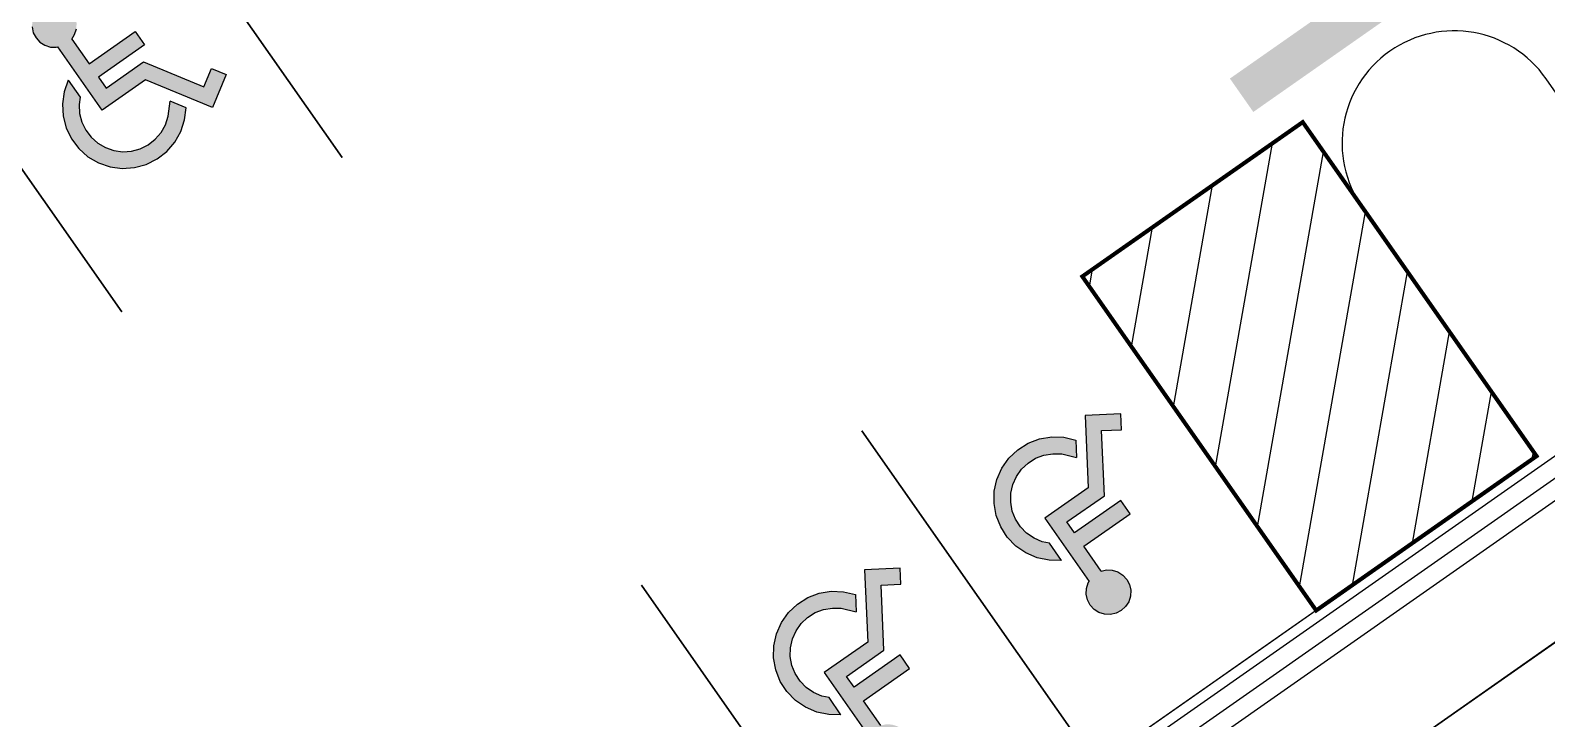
# Model space of a CAD drawing. Header units: millimetres. Extents: x 152904052 to 153933663, y 538271515 to 539240469.
# Drawn here: x 153323454 to 153342050, y 538626760 to 538635201 of the extents above; entities that cross this region are included whole.
import ezdxf

# ---------------------------------------------------------------- set-up
doc = ezdxf.new("R2010")
doc.units = ezdxf.units.MM
doc.layers.add('SCHM', color=9, linetype='Continuous')

msp = doc.modelspace()

# ---------------------------------------------------------------- hatches: boundary and pattern name
at = {"layer": 'SCHM'}
for points in [[(153324005.9, 538635359.3), (153323972.9, 538635422.8), (153323924.5, 538635475.6), (153323864.2, 538635514), (153323795.9, 538635535.5), (153323724.4, 538635538.7), (153323654.6, 538635523.2), (153323591.1, 538635490.1), (153323538.3, 538635441.8), (153323499.9, 538635381.4), (153323478.3, 538635313.2), (153323475.2, 538635241.7), (153323490.7, 538635171.8), (153323523.8, 538635108.3), (153323572.1, 538635055.5), (153323632.5, 538635017.1), (153323700.7, 538634995.6), (153323772.2, 538634992.4), (153323791.8, 538634996.8), (153324335.4, 538634220.3), (153324867.3, 538634592.8), (153325687.2, 538634254.4), (153325854.1, 538634658.9), (153325674, 538634733.2), (153325581.4, 538634508.8), (153324843, 538634813.6), (153324383.3, 538634491.7), (153324289.6, 538634625.4), (153324855.8, 538635021.9), (153324740.5, 538635186.6), (153324174.3, 538634790.1), (153323961.4, 538635094.1), (153323996.8, 538635149.7), (153324018.3, 538635217.9), (153324021.4, 538635289.4)], [(153324052.3, 538634290.5), (153324065.2, 538634380), (153323918.4, 538634589.6), (153323868.2, 538634448.2), (153323846.7, 538634299.7), (153323854.8, 538634149.9), (153323892.3, 538634004.6), (153323957.5, 538633869.5), (153324048.1, 538633749.9), (153324160.5, 538633650.4), (153324290.2, 538633575), (153324432.2, 538633526.5), (153324581, 538633507), (153324730.7, 538633517.1), (153324875.5, 538633556.4), (153325009.7, 538633623.4), (153325128.1, 538633715.5), (153325226.1, 538633829.2), (153325299.9, 538633959.8), (153325346.5, 538634102.5), (153325364.1, 538634251.5), (153325167.5, 538634332.6), (153325145.5, 538634146.7), (153325111.5, 538634042.8), (153325057.8, 538633947.5), (153324986.3, 538633864.7), (153324900, 538633797.6), (153324802.2, 538633748.7), (153324696.6, 538633720), (153324587.5, 538633712.7), (153324479.1, 538633727), (153324375.6, 538633762.3), (153324281, 538633817.2), (153324199.1, 538633889.7), (153324133.1, 538633976.9), (153324085.5, 538634075.4), (153324058.2, 538634181.3)], [(153336851.9, 538628520.1), (153336900.3, 538628467.3), (153336933.3, 538628403.9), (153336948.8, 538628334), (153336945.7, 538628262.5), (153336924.2, 538628194.2), (153336885.7, 538628133.9), (153336833, 538628085.5), (153336769.5, 538628052.5), (153336699.6, 538628037), (153336628.1, 538628040.1), (153336559.8, 538628061.6), (153336499.5, 538628100.1), (153336451.1, 538628152.9), (153336418.1, 538628216.3), (153336402.6, 538628286.2), (153336405.7, 538628357.7), (153336427.2, 538628426), (153336438, 538628442.8), (153335894.3, 538629219.3), (153336426.3, 538629591.7), (153336388.7, 538630477.9), (153336825.9, 538630496.4), (153336834.1, 538630301.7), (153336591.6, 538630291.5), (153336625.4, 538629493.3), (153336165.7, 538629171.4), (153336259.3, 538629037.7), (153336825.6, 538629434.2), (153336940.9, 538629269.5), (153336374.6, 538628873), (153336587.5, 538628569), (153336651.8, 538628583.2), (153336723.3, 538628580.1), (153336791.6, 538628558.6)], [(153335863.4, 538628929.2), (153335951.9, 538628910.8), (153336098.7, 538628701.2), (153335948.7, 538628702.3), (153335801.8, 538628732.9), (153335663.8, 538628791.7), (153335540, 538628876.6), (153335435.4, 538628984.2), (153335354, 538629110.2), (153335298.9, 538629249.8), (153335272.4, 538629397.5), (153335275.5, 538629547.5), (153335308, 538629694), (153335368.6, 538629831.2), (153335455.1, 538629953.8), (153335564, 538630057.1), (153335691.1, 538630136.8), (153335831.4, 538630190.1), (153335979.4, 538630214.7), (153336129.4, 538630209.7), (153336275.4, 538630175.3), (153336284.4, 538629962.8), (153336102.2, 538630005.7), (153335992.9, 538630009.3), (153335885, 538629991.4), (153335782.8, 538629952.6), (153335690.2, 538629894.4), (153335610.8, 538629819.2), (153335547.7, 538629729.8), (153335503.5, 538629629.8), (153335479.8, 538629523), (153335477.6, 538629413.7), (153335496.9, 538629306), (153335537.1, 538629204.3), (153335596.4, 538629112.4), (153335672.7, 538629034), (153335762.8, 538628972.1)], [(153334148.7, 538626627.3), (153334197.1, 538626574.5), (153334230.1, 538626511.1), (153334245.6, 538626441.2), (153334242.5, 538626369.7), (153334221, 538626301.4), (153334182.5, 538626241.1), (153334129.7, 538626192.7), (153334066.3, 538626159.7), (153333996.4, 538626144.2), (153333924.9, 538626147.3), (153333856.6, 538626168.8), (153333796.3, 538626207.3), (153333747.9, 538626260.1), (153333714.9, 538626323.5), (153333699.4, 538626393.4), (153333702.5, 538626464.9), (153333724, 538626533.2), (153333734.8, 538626550), (153333191.1, 538627326.5), (153333723, 538627698.9), (153333685.5, 538628585.1), (153334122.7, 538628603.6), (153334130.9, 538628408.9), (153333888.4, 538628398.7), (153333922.2, 538627600.5), (153333462.5, 538627278.6), (153333556.1, 538627144.9), (153334122.4, 538627541.4), (153334237.7, 538627376.7), (153333671.4, 538626980.2), (153333884.3, 538626676.2), (153333948.6, 538626690.4), (153334020.1, 538626687.3), (153334088.4, 538626665.8)], [(153333160.2, 538627036.4), (153333248.7, 538627018), (153333395.5, 538626808.4), (153333245.5, 538626809.5), (153333098.6, 538626840.1), (153332960.6, 538626898.9), (153332836.8, 538626983.8), (153332732.2, 538627091.4), (153332650.8, 538627217.4), (153332595.7, 538627357), (153332569.2, 538627504.7), (153332572.3, 538627654.7), (153332604.8, 538627801.2), (153332665.4, 538627938.4), (153332751.9, 538628061), (153332860.8, 538628164.3), (153332987.9, 538628244), (153333128.2, 538628297.3), (153333276.2, 538628321.9), (153333426.2, 538628316.9), (153333572.2, 538628282.5), (153333581.2, 538628070), (153333399, 538628112.9), (153333289.7, 538628116.5), (153333181.8, 538628098.6), (153333079.6, 538628059.8), (153332987, 538628001.6), (153332907.6, 538627926.4), (153332844.5, 538627837), (153332800.3, 538627737), (153332776.6, 538627630.2), (153332774.4, 538627520.9), (153332793.7, 538627413.2), (153332833.9, 538627311.5), (153332893.2, 538627219.6), (153332969.5, 538627141.2), (153333059.6, 538627079.3)]]:
    msp.add_hatch(color=256, dxfattribs=at).paths.add_polyline_path(points)
h = msp.add_hatch(dxfattribs=at)
h.set_pattern_fill('ANSI31', color=256, scale=200, angle=35)
h.set_pattern_definition([(80, (122809884.9, 494497989), (-625.352923, 110.266593), [])])
h.paths.add_polyline_path([(153336355.1, 538632182.4), (153339058.3, 538634075.2), (153341926.4, 538629979.1), (153339223.2, 538628086.3)])

# ---------------------------------------------------------------- linework, layer by layer
for p, q in [((153323475.2, 538635241.7), (153323490.7, 538635171.8)), ((153323490.7, 538635171.8), (153323523.8, 538635108.3)), ((153323523.8, 538635108.3), (153323572.1, 538635055.5)), ((153323572.1, 538635055.5), (153323632.5, 538635017.1)), ((153323961.4, 538635094.1), (153323996.8, 538635149.7)), ((153323961.4, 538635094.1), (153324174.3, 538634790.1)), ((153323996.8, 538635149.7), (153324018.3, 538635217.9)), ((153324174.3, 538634790.1), (153324740.5, 538635186.6)), ((153324740.5, 538635186.6), (153324855.8, 538635021.9)), ((153323632.5, 538635017.1), (153323700.7, 538634995.6)), ((153323700.7, 538634995.6), (153323772.2, 538634992.4)), ((153323772.2, 538634992.4), (153323791.8, 538634996.8)), ((153324335.4, 538634220.3), (153323791.8, 538634996.8)), ((153324855.8, 538635021.9), (153324289.6, 538634625.4)), ((153324383.3, 538634491.7), (153324843, 538634813.6)), ((153324843, 538634813.6), (153325581.4, 538634508.8)), ((153325581.4, 538634508.8), (153325674, 538634733.2)), ((153325674, 538634733.2), (153325854.1, 538634658.9)), ((153323918.4, 538634589.6), (153323868.2, 538634448.2)), ((153323918.4, 538634589.6), (153324065.2, 538634380)), ((153324289.6, 538634625.4), (153324383.3, 538634491.7)), ((153324867.3, 538634592.8), (153324335.4, 538634220.3)), ((153325687.2, 538634254.4), (153324867.3, 538634592.8)), ((153325854.1, 538634658.9), (153325687.2, 538634254.4)), ((153323868.2, 538634448.2), (153323846.7, 538634299.7)), ((153324065.2, 538634380), (153324052.3, 538634290.5)), ((153325145.5, 538634146.7), (153325167.5, 538634332.6)), ((153325364.1, 538634251.5), (153325167.5, 538634332.6)), ((153323846.7, 538634299.7), (153323854.8, 538634149.9)), ((153323854.8, 538634149.9), (153323892.3, 538634004.6)), ((153324052.3, 538634290.5), (153324058.2, 538634181.3)), ((153324058.2, 538634181.3), (153324085.5, 538634075.4)), ((153325111.5, 538634042.8), (153325145.5, 538634146.7)), ((153325346.5, 538634102.5), (153325364.1, 538634251.5)), ((153323892.3, 538634004.6), (153323957.5, 538633869.5)), ((153324085.5, 538634075.4), (153324133.1, 538633976.9)), ((153324133.1, 538633976.9), (153324199.1, 538633889.7)), ((153324986.3, 538633864.7), (153325057.8, 538633947.5)), ((153325057.8, 538633947.5), (153325111.5, 538634042.8)), ((153325226.1, 538633829.2), (153325299.9, 538633959.8)), ((153325299.9, 538633959.8), (153325346.5, 538634102.5)), ((153323957.5, 538633869.5), (153324048.1, 538633749.9)), ((153324048.1, 538633749.9), (153324160.5, 538633650.4)), ((153324199.1, 538633889.7), (153324281, 538633817.2)), ((153324281, 538633817.2), (153324375.6, 538633762.3)), ((153324375.6, 538633762.3), (153324479.1, 538633727)), ((153324696.6, 538633720), (153324802.2, 538633748.7)), ((153324802.2, 538633748.7), (153324900, 538633797.6)), ((153324900, 538633797.6), (153324986.3, 538633864.7)), ((153325128.1, 538633715.5), (153325226.1, 538633829.2)), ((153324160.5, 538633650.4), (153324290.2, 538633575)), ((153324290.2, 538633575), (153324432.2, 538633526.5)), ((153324479.1, 538633727), (153324587.5, 538633712.7)), ((153324587.5, 538633712.7), (153324696.6, 538633720)), ((153324730.7, 538633517.1), (153324875.5, 538633556.4)), ((153324875.5, 538633556.4), (153325009.7, 538633623.4)), ((153325009.7, 538633623.4), (153325128.1, 538633715.5)), ((153324432.2, 538633526.5), (153324581, 538633507)), ((153324581, 538633507), (153324730.7, 538633517.1)), ((153336825.9, 538630496.4), (153336388.7, 538630477.9)), ((153336388.7, 538630477.9), (153336426.3, 538629591.7)), ((153336834.1, 538630301.7), (153336825.9, 538630496.4)), ((153335831.4, 538630190.1), (153335979.4, 538630214.7)), ((153335979.4, 538630214.7), (153336129.4, 538630209.7)), ((153336129.4, 538630209.7), (153336275.4, 538630175.3)), ((153336591.6, 538630291.5), (153336834.1, 538630301.7)), ((153336625.4, 538629493.3), (153336591.6, 538630291.5)), ((153335455.1, 538629953.8), (153335564, 538630057.1)), ((153335564, 538630057.1), (153335691.1, 538630136.8)), ((153335691.1, 538630136.8), (153335831.4, 538630190.1)), ((153336275.4, 538630175.3), (153336284.4, 538629962.8)), ((153335368.6, 538629831.2), (153335455.1, 538629953.8)), ((153335610.8, 538629819.2), (153335690.2, 538629894.4)), ((153335690.2, 538629894.4), (153335782.8, 538629952.6)), ((153335782.8, 538629952.6), (153335885, 538629991.4)), ((153335885, 538629991.4), (153335992.9, 538630009.3)), ((153335992.9, 538630009.3), (153336102.2, 538630005.7)), ((153336102.2, 538630005.7), (153336284.4, 538629962.8)), ((153335275.5, 538629547.5), (153335308, 538629694)), ((153335308, 538629694), (153335368.6, 538629831.2)), ((153335503.5, 538629629.8), (153335547.7, 538629729.8)), ((153335547.7, 538629729.8), (153335610.8, 538629819.2)), ((153335272.4, 538629397.5), (153335275.5, 538629547.5)), ((153335477.6, 538629413.7), (153335479.8, 538629523)), ((153335479.8, 538629523), (153335503.5, 538629629.8)), ((153336426.3, 538629591.7), (153335894.3, 538629219.3)), ((153336165.7, 538629171.4), (153336625.4, 538629493.3)), ((153335298.9, 538629249.8), (153335272.4, 538629397.5)), ((153335496.9, 538629306), (153335477.6, 538629413.7)), ((153335537.1, 538629204.3), (153335496.9, 538629306)), ((153336825.6, 538629434.2), (153336259.3, 538629037.7)), ((153336940.9, 538629269.5), (153336825.6, 538629434.2)), ((153335354, 538629110.2), (153335298.9, 538629249.8)), ((153335435.4, 538628984.2), (153335354, 538629110.2)), ((153335596.4, 538629112.4), (153335537.1, 538629204.3)), ((153335672.7, 538629034), (153335596.4, 538629112.4)), ((153335894.3, 538629219.3), (153336438, 538628442.8)), ((153336259.3, 538629037.7), (153336165.7, 538629171.4)), ((153336374.6, 538628873), (153336940.9, 538629269.5)), ((153335540, 538628876.6), (153335435.4, 538628984.2)), ((153335762.8, 538628972.1), (153335672.7, 538629034)), ((153335863.4, 538628929.2), (153335762.8, 538628972.1)), ((153335951.9, 538628910.8), (153335863.4, 538628929.2)), ((153336098.7, 538628701.2), (153335951.9, 538628910.8)), ((153335663.8, 538628791.7), (153335540, 538628876.6)), ((153335801.8, 538628732.9), (153335663.8, 538628791.7)), ((153335948.7, 538628702.3), (153335801.8, 538628732.9)), ((153336587.5, 538628569), (153336374.6, 538628873)), ((153334122.7, 538628603.6), (153333685.5, 538628585.1)), ((153333685.5, 538628585.1), (153333723, 538627698.9)), ((153334130.9, 538628408.9), (153334122.7, 538628603.6)), ((153336098.7, 538628701.2), (153335948.7, 538628702.3)), ((153336587.5, 538628569), (153336651.8, 538628583.2)), ((153336651.8, 538628583.2), (153336723.3, 538628580.1)), ((153336723.3, 538628580.1), (153336791.6, 538628558.6)), ((153336791.6, 538628558.6), (153336851.9, 538628520.1)), ((153333888.4, 538628398.7), (153334130.9, 538628408.9)), ((153333922.2, 538627600.5), (153333888.4, 538628398.7)), ((153336402.6, 538628286.2), (153336405.7, 538628357.7)), ((153336405.7, 538628357.7), (153336427.2, 538628426)), ((153336427.2, 538628426), (153336438, 538628442.8)), ((153336851.9, 538628520.1), (153336900.3, 538628467.3)), ((153336900.3, 538628467.3), (153336933.3, 538628403.9)), ((153336933.3, 538628403.9), (153336948.8, 538628334)), ((153332751.9, 538628061), (153332860.8, 538628164.3)), ((153332860.8, 538628164.3), (153332987.9, 538628244)), ((153332987.9, 538628244), (153333128.2, 538628297.3)), ((153333128.2, 538628297.3), (153333276.2, 538628321.9)), ((153333276.2, 538628321.9), (153333426.2, 538628316.9)), ((153333426.2, 538628316.9), (153333572.2, 538628282.5)), ((153333572.2, 538628282.5), (153333581.2, 538628070)), ((153336418.1, 538628216.3), (153336402.6, 538628286.2)), ((153336451.1, 538628152.9), (153336418.1, 538628216.3)), ((153336924.2, 538628194.2), (153336885.7, 538628133.9)), ((153336945.7, 538628262.5), (153336924.2, 538628194.2)), ((153336948.8, 538628334), (153336945.7, 538628262.5)), ((153332665.4, 538627938.4), (153332751.9, 538628061)), ((153332907.6, 538627926.4), (153332987, 538628001.6)), ((153332987, 538628001.6), (153333079.6, 538628059.8)), ((153333079.6, 538628059.8), (153333181.8, 538628098.6)), ((153333181.8, 538628098.6), (153333289.7, 538628116.5)), ((153333289.7, 538628116.5), (153333399, 538628112.9)), ((153333399, 538628112.9), (153333581.2, 538628070)), ((153336499.5, 538628100.1), (153336451.1, 538628152.9)), ((153336559.8, 538628061.6), (153336499.5, 538628100.1)), ((153336628.1, 538628040.1), (153336559.8, 538628061.6)), ((153336699.6, 538628037), (153336628.1, 538628040.1)), ((153336769.5, 538628052.5), (153336699.6, 538628037)), ((153336833, 538628085.5), (153336769.5, 538628052.5)), ((153336885.7, 538628133.9), (153336833, 538628085.5)), ((153332572.3, 538627654.7), (153332604.8, 538627801.2)), ((153332604.8, 538627801.2), (153332665.4, 538627938.4)), ((153332800.3, 538627737), (153332844.5, 538627837)), ((153332844.5, 538627837), (153332907.6, 538627926.4)), ((153332569.2, 538627504.7), (153332572.3, 538627654.7)), ((153332774.4, 538627520.9), (153332776.6, 538627630.2)), ((153332776.6, 538627630.2), (153332800.3, 538627737)), ((153333723, 538627698.9), (153333191.1, 538627326.5)), ((153332595.7, 538627357), (153332569.2, 538627504.7)), ((153332793.7, 538627413.2), (153332774.4, 538627520.9)), ((153333462.5, 538627278.6), (153333922.2, 538627600.5)), ((153334122.4, 538627541.4), (153333556.1, 538627144.9)), ((153334237.7, 538627376.7), (153334122.4, 538627541.4)), ((153332650.8, 538627217.4), (153332595.7, 538627357)), ((153332833.9, 538627311.5), (153332793.7, 538627413.2)), ((153332893.2, 538627219.6), (153332833.9, 538627311.5)), ((153333191.1, 538627326.5), (153333734.8, 538626550)), ((153333556.1, 538627144.9), (153333462.5, 538627278.6)), ((153333671.4, 538626980.2), (153334237.7, 538627376.7)), ((153332732.2, 538627091.4), (153332650.8, 538627217.4)), ((153332836.8, 538626983.8), (153332732.2, 538627091.4)), ((153332969.5, 538627141.2), (153332893.2, 538627219.6)), ((153333059.6, 538627079.3), (153332969.5, 538627141.2)), ((153333160.2, 538627036.4), (153333059.6, 538627079.3)), ((153332960.6, 538626898.9), (153332836.8, 538626983.8)), ((153333098.6, 538626840.1), (153332960.6, 538626898.9)), ((153333248.7, 538627018), (153333160.2, 538627036.4)), ((153333395.5, 538626808.4), (153333248.7, 538627018)), ((153333884.3, 538626676.2), (153333671.4, 538626980.2)), ((153333245.5, 538626809.5), (153333098.6, 538626840.1)), ((153333395.5, 538626808.4), (153333245.5, 538626809.5))]:
    msp.add_line(p, q, dxfattribs=at)
for points in [[(153329980.6, 538635532.7), (153327112.8, 538639628.4), (153324409.6, 538637735.6), (153327277.4, 538633639.9)], [(153327277.4, 538633639.9), (153324409.6, 538637735.6), (153321706.4, 538635842.8), (153324574.2, 538631747.1)], [(153324574.2, 538631747.1), (153321706.4, 538635842.8), (153319003.2, 538633950), (153321871, 538629854.3)], [(153298009.6, 538599075.5), (153349974.3, 538635461.7)], [(153298267.7, 538598706.9), (153350232.4, 538635093)], [(153336355.1, 538632182.4), (153339223, 538628086.7), (153336519.8, 538626193.8), (153333651.9, 538630289.6)], [(153333651.9, 538630289.6), (153336519.8, 538626193.8), (153333816.6, 538624301), (153330948.7, 538628396.8)], [(153330948.7, 538628396.8), (153333816.6, 538624301), (153331113.4, 538622408.2), (153328245.5, 538626504)], [(153345940.9, 538624245.9), (153343073, 538628341.6), (153340369.8, 538626448.8), (153343237.7, 538622353.1)]]:
    msp.add_lwpolyline(points, dxfattribs=at)
at = {"layer": 'SCHM', "ltscale": 5, "flags": 128}
msp.add_lwpolyline([(153298138.6, 538598891.2), (153350277.8, 538635399.4)], dxfattribs=at)
at = {"layer": 'SCHM', "ltscale": 0.0008}
msp.add_lwpolyline([(153345239.7, 538625247.2, 1.0076141), (153347519.4, 538626785, 0.0024617), (153347462, 538626868), (153342042.5, 538634607.8, 1), (153339789.8, 538633030.4), (153341926.4, 538629979.1), (153231095.2, 538552374.2), (153228958.6, 538555425.5, 1), (153226705.9, 538553848.2), (153232126.2, 538546107.2, 1), (153234378.9, 538547684.5), (153232242.3, 538550735.9), (153343073.6, 538628340.8)], format="xyb", close=True, dxfattribs=at)
at = {"layer": 'SCHM', "const_width": 50}
msp.add_lwpolyline([(153336355.1, 538632182.4), (153339058.3, 538634075.2), (153341926.4, 538629979.1), (153339223.2, 538628086.3)], close=True, dxfattribs=at)
at = {"layer": 'SCHM'}
msp.add_solid([(153338452.3, 538634199.7), (153340909.7, 538635920.4), (153338165.5, 538634609.3), (153340623, 538636330)], dxfattribs=at)

doc.saveas('drawing.dxf')
